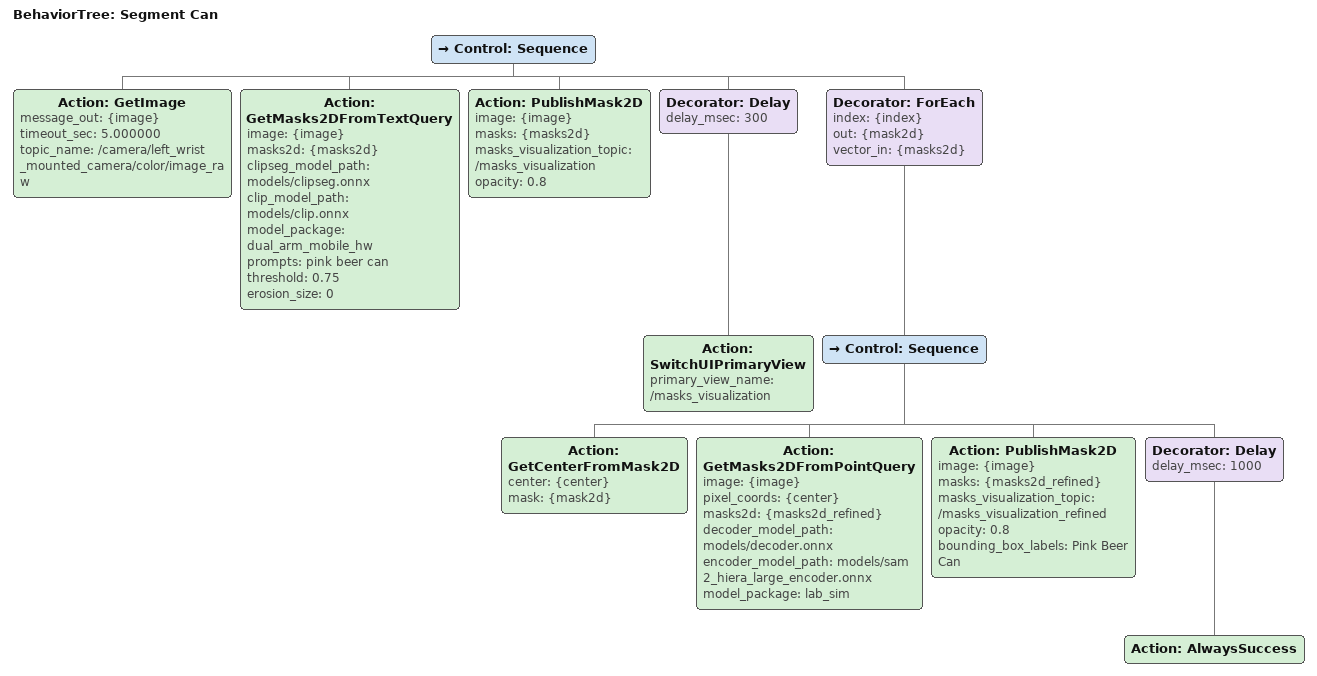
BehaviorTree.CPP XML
<?xml version="1.0" encoding="UTF-8" ?>
<root BTCPP_format="4" main_tree_to_execute="Segment Can">
  <BehaviorTree ID="Segment Can">
    <Control ID="Sequence">
      <Action
        ID="GetImage"
        message_out="{image}"
        timeout_sec="5.000000"
        topic_name="/camera/left_wrist_mounted_camera/color/image_raw"
      />
      <Action
        ID="GetMasks2DFromTextQuery"
        image="{image}"
        masks2d="{masks2d}"
        clipseg_model_path="models/clipseg.onnx"
        clip_model_path="models/clip.onnx"
        model_package="dual_arm_mobile_hw"
        prompts="pink beer can"
        threshold="0.75"
        erosion_size="0"
      />
      <Action
        ID="PublishMask2D"
        image="{image}"
        masks="{masks2d}"
        masks_visualization_topic="/masks_visualization"
        opacity="0.8"
      />
      <Decorator ID="Delay" delay_msec="300">
        <Action
          ID="SwitchUIPrimaryView"
          primary_view_name="/masks_visualization"
        />
      </Decorator>
      <Decorator
        ID="ForEach"
        index="{index}"
        out="{mask2d}"
        vector_in="{masks2d}"
      >
        <Control ID="Sequence">
          <Action ID="GetCenterFromMask2D" center="{center}" mask="{mask2d}" />
          <Action
            ID="GetMasks2DFromPointQuery"
            image="{image}"
            pixel_coords="{center}"
            masks2d="{masks2d_refined}"
            decoder_model_path="models/decoder.onnx"
            encoder_model_path="models/sam2_hiera_large_encoder.onnx"
            model_package="lab_sim"
          />
          <Action
            ID="PublishMask2D"
            image="{image}"
            masks="{masks2d_refined}"
            masks_visualization_topic="/masks_visualization_refined"
            opacity="0.8"
            bounding_box_labels="Pink Beer Can"
          />
          <Decorator ID="Delay" delay_msec="1000">
            <Action ID="AlwaysSuccess" />
          </Decorator>
        </Control>
      </Decorator>
    </Control>
  </BehaviorTree>
</root>
